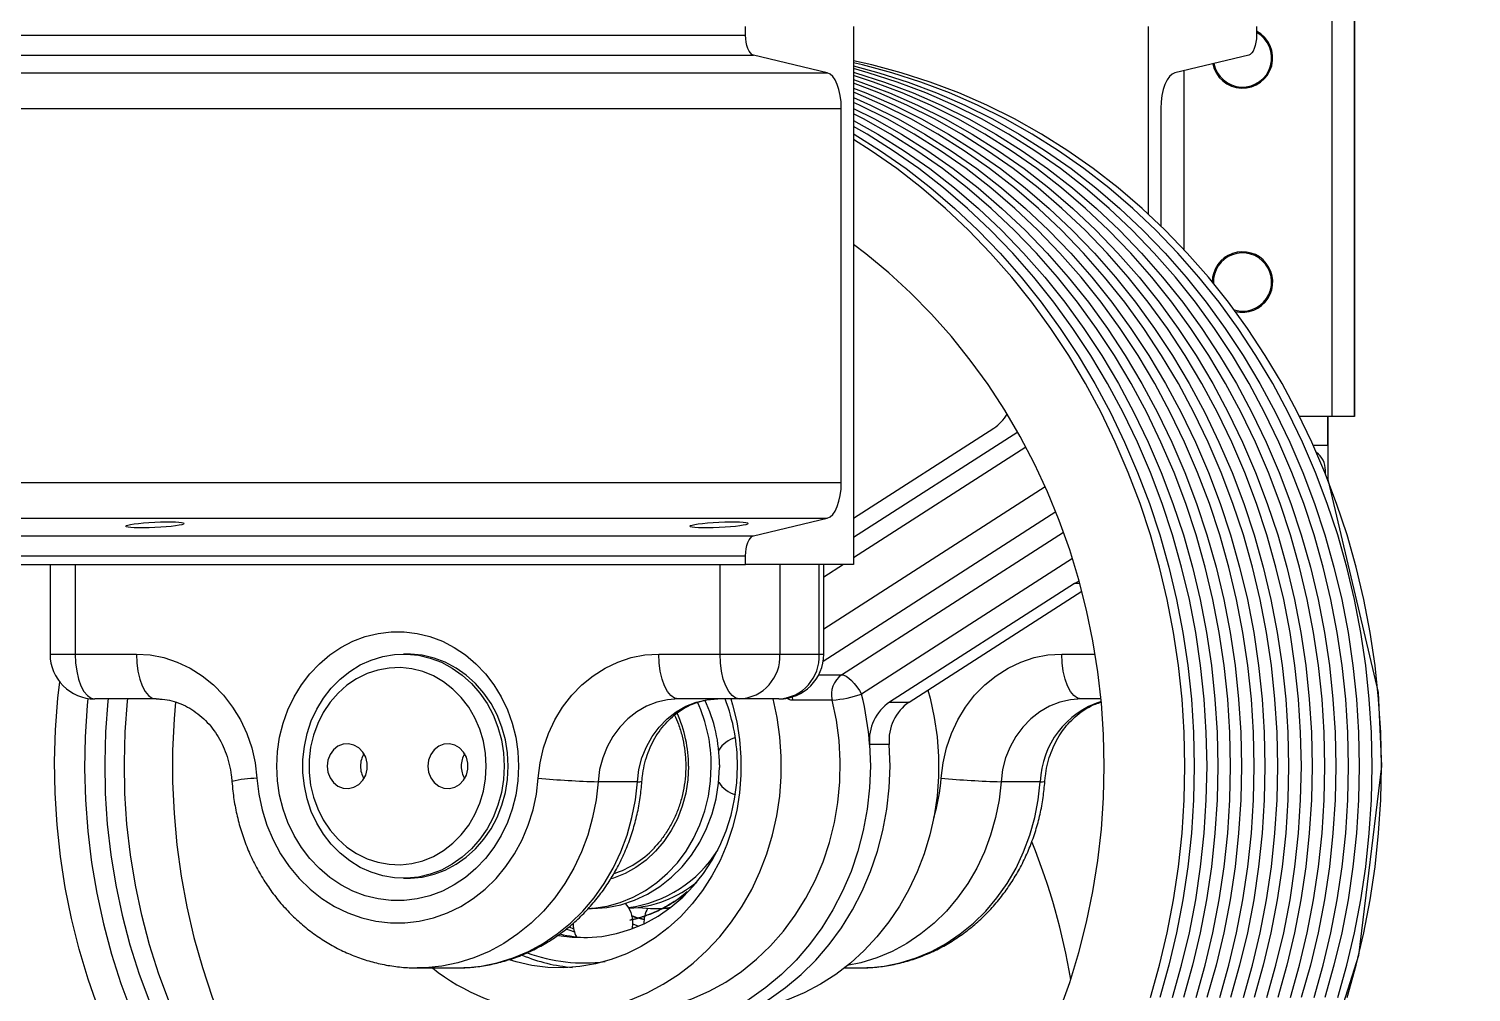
# Model space of a CAD drawing. Header units: millimetres. Extents: x 503 to 3464, y 400 to 5374.
# Drawn here: x 1750.3 to 2072, y 554.6 to 769.5 of the extents above; entities that cross this region are included whole.
import ezdxf

# ---------------------------------------------------------------- set-up
doc = ezdxf.new("R2010")
doc.units = ezdxf.units.MM

# ---------------------------------------------------------------- blocks, each defined once
blk = doc.blocks.new('*U12')
blk.add_wipeout([(0, -490), (0, 0), (696, 0), (696, 2736), (611.226, 2736), (604.722, 2738.404), (601.345, 2744.461), (585.891, 2774.891), (555.462, 2790.345), (549.404, 2793.722), (547, 2800.226), (547, 2820), (200, 2820), (200, 2805), (0, 2805), (0, 2940), (605, 2940), (605, 2952.956), (607.669, 2962.938), (614.962, 2970.255), (634.292, 2983.776), (661.26, 3013.874), (672.169, 3033.634), (683.4, 3073.506), (690.016, 3086.002), (703.242, 3091), (705, 3091), (705, 3099), (740, 3099), (740, 2943), (746, 2943), (746, 2904), (747.012, 2903.944), (749.343, 2909.157), (755, 2911.5), (760, 2911.5), (760, 2907.5), (756, 2907.5), (753.172, 2906.328), (752, 2903.5), (752, 2894.795), (755, 2894.795), (755, 2891.899), (761.657, 2889.556), (764, 2883.9), (764, 2879.899), (761.657, 2874.243), (756, 2871.9), (755, 2871.9), (755, 2866.096), (764, 2866.096), (764, 2863), (769, 2863), (769, 2844), (772, 2844), (772, 2832), (769, 2832), (769, 2813), (764, 2813), (764, 2809.903), (755, 2809.795), (755, 2804.1), (756.011, 2804.1), (761.657, 2801.757), (764, 2796.1), (764, 2792.1), (761.657, 2786.443), (756, 2784.1), (755, 2784.1), (755, 2780.436), (752, 2780.436), (752, 2772.5), (753.172, 2769.671), (756, 2768.5), (760, 2768.5), (760, 2764.5), (755, 2764.5), (749.343, 2766.843), (747, 2772), (746, 2772), (746, -207), (740, -207), (740, -221.04), (751.24, -268.532), (752.011, -285), (746.879, -327.231), (740, -348.96), (740, -363), (733.744, -363), (708.671, -399.456), (690.491, -416.148), (667.069, -430.923), (641.581, -440.58), (618.289, -444.604), (611.554, -444.956), (560.975, -444.956), (540.851, -442.85), (524.43, -438.668), (514.809, -435.208), (493.437, -424.147), (468.79, -404.57), (446.439, -376.601), (429.377, -340.1), (423.061, -314.834), (420.539, -284.9), (421.99, -262.313), (426.344, -240), (191.807, -240), (191.807, -490)])
at = {"color": 8, "linetype": 'Continuous', "lineweight": 25}
for p, q in [((741, -207), (741, 2828)), ((-547, -121.889), (610.168, -121.889)), ((-547, -126.364), (611.934, -126.364)), ((-547, -130.306), (628.376, -130.306)), ((708, -169.82), (708, -129.812)), ((-547, -138.263), (631.516, -138.263)), ((672.711, -213.841), (634.278, -238.529)), ((-605.58, -221.738), (631.516, -221.738)), ((627.619, -254.354), (677.001, -222.632)), ((679.388, -228.281), (627.487, -261.62)), ((-609.58, -229.694), (628.376, -229.694)), ((-613.964, -233.636), (611.934, -233.636)), ((631.594, -264.613), (681.106, -232.809)), ((-621.222, -238.111), (610.168, -238.111)), ((631.988, -240), (627.619, -242.806)), ((683.1, -238.709), (636.033, -268.943)), ((684.722, -244.226), (683.5, -244.226)), ((455.044, -260), (460.66, -260)), ((626.607, -260), (627.619, -260)), ((680.679, -260), (688.154, -260)), ((626.491, -264.613), (631.594, -264.613)), ((620.744, -270.281), (620.612, -269.542))]:
    blk.add_line(p, q, dxfattribs=at)
at = {"color": 7, "linetype": 'Continuous', "lineweight": 25}
for p, q in [((746, -207), (746, 2828)), ((746, -10), (746, -194)), ((610.168, -121.889), (610.168, -120)), ((634.278, -120), (634.278, -240)), ((700.034, -161.888), (700.034, -120)), ((724.144, -120), (724.144, -121.889)), ((628.376, -130.306), (611.934, -126.364)), ((722.378, -126.364), (705.936, -130.306)), ((631.516, -221.738), (631.516, -138.263)), ((702.795, -138.263), (702.795, -164.505)), ((741, -207), (733.744, -207)), ((740, -213.5), (740, -207)), ((746, -207), (741, -207)), ((634.278, -229.656), (665.524, -209.585)), ((670.874, -210.486), (634.278, -233.994)), ((740, -213.5), (736.832, -213.5)), ((740, -213.5), (740, -221.04)), ((739.5, -219.779), (739.5, -219)), ((611.934, -233.636), (628.376, -229.694)), ((-624.039, -240), (610.168, -240)), ((455.044, -240), (455.044, -260)), ((460.66, -240), (460.66, -260)), ((604.467, -260), (604.467, -240)), ((610.168, -240), (610.168, -238.111)), ((634.278, -240), (610.168, -240)), ((617.839, -240), (617.839, -260)), ((626.607, -240), (617.839, -240)), ((626.607, -260), (626.607, -240)), ((627.619, -260), (627.619, -240)), ((683.5, -244.226), (642.289, -270.698)), ((683.5, -244.226), (684.562, -243.644)), ((646.673, -270.698), (685.185, -245.959)), ((460.66, -260), (474.315, -260)), ((534.756, -260), (533.879, -260)), ((590.812, -260), (604.467, -260)), ((604.467, -260), (617.839, -260)), ((617.839, -260), (626.607, -260)), ((478.699, -270), (465.044, -270)), ((608.851, -270), (595.196, -270)), ((617.619, -270), (608.851, -270)), ((689.453, -270), (685.062, -270)), ((629.511, -270.281), (620.744, -270.281)), ((642.289, -270.698), (646.673, -270.698)), ((642.208, -280.164), (637.825, -280.164)), ((604.358, -284.716), (604.358, -285.284)), ((586.041, -288.462), (577.274, -288.462)), ((675.907, -288.462), (667.14, -288.462)), ((533.879, -310), (534.756, -310)), ((575.058, -316.75), (575.822, -316.75)), ((576.077, -316.749), (575.822, -316.749)), ((589.771, -316.75), (591.603, -316.75)), ((591.859, -316.749), (591.603, -316.749)), ((591.859, -316.749), (593.231, -316.698)), ((570.836, -320.877), (571.821, -321.263)), ((584.978, -320.955), (585.348, -321.102)), ((585.045, -320.18), (586.264, -320.729)), ((537.344, -329.998), (536.948, -330)), ((536.948, -330), (545.715, -330)), ((545.715, -330), (546.001, -329.999)), ((632.222, -330), (635.581, -330)), ((635.581, -330), (635.867, -329.999))]:
    blk.add_line(p, q, dxfattribs=at)
blk.add_lwpolyline([(746, 2772), (746, -207), (740, -207), (740, -221.04), (751.24, -268.532), (752.011, -285), (746.879, -327.231), (740, -348.96), (740, -363), (733.744, -363), (708.671, -399.456), (690.491, -416.148), (667.069, -430.923), (641.581, -440.58), (618.289, -444.604), (611.554, -444.956), (560.975, -444.956), (540.851, -442.85), (524.43, -438.668), (514.809, -435.208), (493.437, -424.147), (468.79, -404.57), (446.439, -376.601)])
at = {"color": 7, "linetype": 'Continuous', "lineweight": 25, "flags": 128}
for points in [[(611.934, -126.364), (611.58, -126.204), (611.245, -125.899), (610.939, -125.459), (610.674, -124.9), (610.458, -124.24), (610.299, -123.502), (610.201, -122.709), (610.168, -121.889)], [(724.144, -121.889), (724.111, -122.709), (724.013, -123.502), (723.853, -124.24), (723.637, -124.9), (723.372, -125.459), (723.067, -125.899), (722.732, -126.204), (722.378, -126.364)], [(751.99, -285), (751.832, -277.501), (751.358, -270.017), (750.57, -262.567), (749.468, -255.167), (748.056, -247.831), (746.336, -240.578), (744.313, -233.422), (741.99, -226.379), (739.374, -219.466), (736.469, -212.696), (733.282, -206.085), (729.82, -199.648), (726.09, -193.399), (722.101, -187.351), (717.862, -181.517), (713.382, -175.911), (708.671, -170.545), (703.739, -165.43), (698.596, -160.578), (693.255, -156), (687.727, -151.705), (682.024, -147.703), (676.159, -144.003), (670.144, -140.613), (663.993, -137.541), (657.72, -134.792), (651.337, -132.374), (644.86, -130.291), (638.302, -128.549), (634.278, -127.656)], [(749.908, -285), (749.75, -277.501), (749.276, -270.017), (748.487, -262.567), (747.386, -255.167), (745.974, -247.831), (744.254, -240.578), (742.231, -233.422), (739.908, -226.379), (737.291, -219.466), (734.386, -212.696), (731.199, -206.085), (727.737, -199.648), (724.008, -193.399), (720.019, -187.351), (715.78, -181.517), (711.3, -175.911), (706.589, -170.545), (701.656, -165.43), (696.514, -160.578), (691.173, -156), (685.645, -151.705), (679.942, -147.703), (674.077, -144.003), (668.062, -140.613), (661.911, -137.541), (655.637, -134.792), (649.255, -132.374), (642.778, -130.291), (636.22, -128.549), (634.278, -128.102)], [(634.278, -131.823), (635.885, -132.374), (642.267, -134.792), (648.541, -137.541), (654.692, -140.613), (660.706, -144.003), (666.572, -147.703), (672.274, -151.705), (677.803, -156), (683.144, -160.578), (688.286, -165.43), (693.218, -170.545), (697.93, -175.911), (702.41, -181.517), (706.649, -187.351), (710.638, -193.399), (714.367, -199.648), (717.829, -206.085), (721.016, -212.696), (723.921, -219.466), (726.538, -226.379), (728.86, -233.422), (730.884, -240.578), (732.603, -247.831), (734.015, -255.167), (735.117, -262.567), (735.905, -270.017), (736.379, -277.501), (736.537, -285), (736.379, -292.5), (735.905, -299.983), (735.117, -307.433), (734.015, -314.834), (732.603, -322.169), (730.884, -329.422), (728.86, -336.578)], [(634.278, -130.177), (634.668, -130.291), (641.145, -132.374), (647.528, -134.792), (653.801, -137.541), (659.952, -140.613), (665.967, -144.003), (671.832, -147.703), (677.535, -151.705), (683.063, -156), (688.404, -160.578), (693.546, -165.43), (698.479, -170.545), (703.19, -175.911), (707.67, -181.517), (711.909, -187.351), (715.898, -193.399), (719.627, -199.648), (723.089, -206.085), (726.277, -212.696), (729.182, -219.466), (731.798, -226.379), (734.121, -233.422), (736.144, -240.578), (737.864, -247.831), (739.276, -255.167), (740.377, -262.567), (741.166, -270.017), (741.64, -277.501), (741.798, -285), (741.64, -292.5), (741.166, -299.983), (740.377, -307.433), (739.276, -314.834), (737.864, -322.169), (736.144, -329.422), (734.121, -336.578)], [(634.278, -128.768), (639.928, -130.291), (646.406, -132.374), (652.788, -134.792), (659.062, -137.541), (665.212, -140.613), (671.227, -144.003), (677.092, -147.703), (682.795, -151.705), (688.324, -156), (693.665, -160.578), (698.807, -165.43), (703.739, -170.545), (708.451, -175.911), (712.931, -181.517), (717.17, -187.351), (721.158, -193.399), (724.888, -199.648), (728.35, -206.085), (731.537, -212.696), (734.442, -219.466), (737.059, -226.379), (739.381, -233.422), (741.405, -240.578), (743.124, -247.831), (744.536, -255.167), (745.638, -262.567), (746.426, -270.017), (746.9, -277.501), (747.058, -285), (746.9, -292.5), (746.426, -299.983), (745.638, -307.433), (744.536, -314.834), (743.124, -322.169), (741.405, -329.422), (739.381, -336.578)], [(631.516, -138.263), (631.458, -136.805), (631.283, -135.396), (630.999, -134.083), (630.615, -132.91), (630.144, -131.916), (629.601, -131.135), (629.005, -130.592), (628.376, -130.306)], [(744.647, -285), (744.489, -277.501), (744.015, -270.017), (743.227, -262.567), (742.125, -255.167), (740.713, -247.831), (738.993, -240.578), (736.97, -233.422), (734.648, -226.379), (732.031, -219.466), (729.126, -212.696), (725.939, -206.085), (722.477, -199.648), (718.747, -193.399), (714.759, -187.351), (710.52, -181.517), (706.04, -175.911), (701.328, -170.545), (696.396, -165.43), (691.254, -160.578), (685.912, -156), (680.384, -151.705), (674.681, -147.703), (668.816, -144.003), (662.801, -140.613), (656.651, -137.541), (650.377, -134.792), (643.994, -132.374), (637.517, -130.291), (634.278, -129.385)], [(739.387, -285), (739.229, -277.501), (738.755, -270.017), (737.966, -262.567), (736.865, -255.167), (735.453, -247.831), (733.733, -240.578), (731.71, -233.422), (729.387, -226.379), (726.771, -219.466), (723.865, -212.696), (720.678, -206.085), (717.216, -199.648), (713.487, -193.399), (709.498, -187.351), (705.259, -181.517), (700.779, -175.911), (696.068, -170.545), (691.135, -165.43), (685.993, -160.578), (680.652, -156), (675.124, -151.705), (669.421, -147.703), (663.556, -144.003), (657.541, -140.613), (651.39, -137.541), (645.117, -134.792), (638.734, -132.374), (634.278, -130.902)], [(705.936, -130.306), (705.306, -130.592), (704.71, -131.135), (704.167, -131.916), (703.696, -132.91), (703.312, -134.083), (703.028, -135.396), (702.854, -136.805), (702.795, -138.263)], [(634.278, -133.713), (637.007, -134.792), (643.28, -137.541), (649.431, -140.613), (655.446, -144.003), (661.311, -147.703), (667.014, -151.705), (672.542, -156), (677.883, -160.578), (683.026, -165.43), (687.958, -170.545), (692.669, -175.911), (697.149, -181.517), (701.388, -187.351), (705.377, -193.399), (709.107, -199.648), (712.569, -206.085), (715.756, -212.696), (718.661, -219.466), (721.277, -226.379), (723.6, -233.422), (725.623, -240.578), (727.343, -247.831), (728.755, -255.167), (729.857, -262.567), (730.645, -270.017), (731.119, -277.501), (731.277, -285), (731.119, -292.5), (730.645, -299.983), (729.857, -307.433), (728.755, -314.834), (727.343, -322.169), (725.623, -329.422), (723.6, -336.578)], [(734.126, -285), (733.968, -277.501), (733.494, -270.017), (732.706, -262.567), (731.604, -255.167), (730.192, -247.831), (728.473, -240.578), (726.449, -233.422), (724.127, -226.379), (721.51, -219.466), (718.605, -212.696), (715.418, -206.085), (711.956, -199.648), (708.226, -193.399), (704.238, -187.351), (699.999, -181.517), (695.519, -175.911), (690.807, -170.545), (685.875, -165.43), (680.733, -160.578), (675.392, -156), (669.863, -151.705), (664.161, -147.703), (658.295, -144.003), (652.281, -140.613), (646.13, -137.541), (639.856, -134.792), (634.278, -132.658)], [(728.866, -285), (728.708, -277.501), (728.234, -270.017), (727.445, -262.567), (726.344, -255.167), (724.932, -247.831), (723.212, -240.578), (721.189, -233.422), (718.866, -226.379), (716.25, -219.466), (713.345, -212.696), (710.158, -206.085), (706.695, -199.648), (702.966, -193.399), (698.977, -187.351), (694.738, -181.517), (690.258, -175.911), (685.547, -170.545), (680.615, -165.43), (675.472, -160.578), (670.131, -156), (664.603, -151.705), (658.9, -147.703), (653.035, -144.003), (647.02, -140.613), (640.869, -137.541), (634.596, -134.792), (634.278, -134.663)], [(634.278, -138.264), (638.91, -140.613), (644.925, -144.003), (650.79, -147.703), (656.493, -151.705), (662.021, -156), (667.362, -160.578), (672.505, -165.43), (677.437, -170.545), (682.148, -175.911), (686.628, -181.517), (690.868, -187.351), (694.856, -193.399), (698.586, -199.648), (702.048, -206.085), (705.235, -212.696), (708.14, -219.466), (710.756, -226.379), (713.079, -233.422), (715.102, -240.578), (716.822, -247.831), (718.234, -255.167), (719.336, -262.567), (720.124, -270.017), (720.598, -277.501), (720.756, -285), (720.598, -292.5), (720.124, -299.983), (719.336, -307.433), (718.234, -314.834), (716.822, -322.169), (715.102, -329.422), (713.079, -336.578)], [(634.278, -135.856), (638.02, -137.541), (644.171, -140.613), (650.185, -144.003), (656.051, -147.703), (661.754, -151.705), (667.282, -156), (672.623, -160.578), (677.765, -165.43), (682.697, -170.545), (687.409, -175.911), (691.889, -181.517), (696.128, -187.351), (700.117, -193.399), (703.846, -199.648), (707.308, -206.085), (710.495, -212.696), (713.4, -219.466), (716.017, -226.379), (718.339, -233.422), (720.363, -240.578), (722.082, -247.831), (723.494, -255.167), (724.596, -262.567), (725.385, -270.017), (725.858, -277.501), (726.016, -285), (725.858, -292.5), (725.385, -299.983), (724.596, -307.433), (723.494, -314.834), (722.082, -322.169), (720.363, -329.422), (718.339, -336.578)], [(723.605, -285), (723.447, -277.501), (722.974, -270.017), (722.185, -262.567), (721.083, -255.167), (719.671, -247.831), (717.952, -240.578), (715.928, -233.422), (713.606, -226.379), (710.989, -219.466), (708.084, -212.696), (704.897, -206.085), (701.435, -199.648), (697.706, -193.399), (693.717, -187.351), (689.478, -181.517), (684.998, -175.911), (680.286, -170.545), (675.354, -165.43), (670.212, -160.578), (664.871, -156), (659.343, -151.705), (653.64, -147.703), (647.774, -144.003), (641.76, -140.613), (635.609, -137.541), (634.278, -136.926)], [(634.278, -140.949), (639.664, -144.003), (645.53, -147.703), (651.233, -151.705), (656.761, -156), (662.102, -160.578), (667.244, -165.43), (672.176, -170.545), (676.888, -175.911), (681.368, -181.517), (685.607, -187.351), (689.596, -193.399), (693.325, -199.648), (696.787, -206.085), (699.974, -212.696), (702.879, -219.466), (705.496, -226.379), (707.819, -233.422), (709.842, -240.578), (711.561, -247.831), (712.974, -255.167), (714.075, -262.567), (714.864, -270.017), (715.338, -277.501), (715.496, -285), (715.338, -292.5), (714.864, -299.983), (714.075, -307.433), (712.974, -314.834), (711.561, -322.169), (709.842, -329.422), (707.819, -336.578)], [(718.345, -285), (718.187, -277.501), (717.713, -270.017), (716.925, -262.567), (715.823, -255.167), (714.411, -247.831), (712.691, -240.578), (710.668, -233.422), (708.345, -226.379), (705.729, -219.466), (702.824, -212.696), (699.637, -206.085), (696.175, -199.648), (692.445, -193.399), (688.456, -187.351), (684.217, -181.517), (679.737, -175.911), (675.026, -170.545), (670.094, -165.43), (664.951, -160.578), (659.61, -156), (654.082, -151.705), (648.379, -147.703), (642.514, -144.003), (636.499, -140.613), (634.278, -139.459)], [(634.278, -143.928), (634.404, -144.003), (640.269, -147.703), (645.972, -151.705), (651.5, -156), (656.841, -160.578), (661.984, -165.43), (666.916, -170.545), (671.627, -175.911), (676.108, -181.517), (680.347, -187.351), (684.335, -193.399), (688.065, -199.648), (691.527, -206.085), (694.714, -212.696), (697.619, -219.466), (700.236, -226.379), (702.558, -233.422), (704.581, -240.578), (706.301, -247.831), (707.713, -255.167), (708.815, -262.567), (709.603, -270.017), (710.077, -277.501), (710.235, -285), (710.077, -292.5), (709.603, -299.983), (708.815, -307.433), (707.713, -314.834), (706.301, -322.169), (704.581, -329.422), (702.558, -336.578)], [(713.085, -285), (712.926, -277.501), (712.453, -270.017), (711.664, -262.567), (710.563, -255.167), (709.15, -247.831), (707.431, -240.578), (705.408, -233.422), (703.085, -226.379), (700.468, -219.466), (697.563, -212.696), (694.376, -206.085), (690.914, -199.648), (687.185, -193.399), (683.196, -187.351), (678.957, -181.517), (674.477, -175.911), (669.765, -170.545), (664.833, -165.43), (659.691, -160.578), (654.35, -156), (648.822, -151.705), (643.119, -147.703), (637.253, -144.003), (634.278, -142.277)], [(708.153, -285), (707.995, -277.501), (707.521, -270.017), (706.732, -262.567), (705.631, -255.167), (704.219, -247.831), (702.499, -240.578), (700.476, -233.422), (698.153, -226.379), (695.537, -219.466), (692.632, -212.696), (689.445, -206.085), (685.982, -199.648), (682.253, -193.399), (678.264, -187.351), (674.025, -181.517), (669.545, -175.911), (664.834, -170.545), (659.901, -165.43), (654.759, -160.578), (649.418, -156), (643.89, -151.705), (638.187, -147.703), (634.278, -145.193)], [(690.177, -285), (690.018, -277.966), (689.542, -270.949), (688.749, -263.968), (687.642, -257.041), (686.224, -250.184), (684.498, -243.414), (682.468, -236.75), (680.14, -230.208), (677.519, -223.804), (674.612, -217.555), (671.427, -211.476), (667.972, -205.582), (664.255, -199.89), (660.285, -194.412), (656.073, -189.163), (651.629, -184.157), (646.965, -179.405), (642.092, -174.92), (637.022, -170.712), (634.278, -168.612)], [(628.376, -229.694), (629.005, -229.408), (629.601, -228.866), (630.144, -228.084), (630.615, -227.091), (630.999, -225.918), (631.283, -224.605), (631.458, -223.196), (631.516, -221.738)], [(610.168, -238.111), (610.201, -237.291), (610.299, -236.499), (610.458, -235.76), (610.674, -235.1), (610.939, -234.541), (611.245, -234.102), (611.58, -233.797), (611.934, -233.636)], [(700.476, -336.578), (702.499, -329.422), (704.219, -322.169), (705.631, -314.834), (706.732, -307.433), (707.521, -299.983), (707.995, -292.5), (708.153, -285), (708.153, -285)], [(680.14, -339.792), (682.468, -333.25), (684.498, -326.586), (686.224, -319.817), (687.642, -312.959), (688.749, -306.032), (689.542, -299.051), (690.018, -292.034), (690.177, -285), (690.177, -285)], [(559.528, -285), (559.37, -288.244), (558.897, -291.449), (558.116, -294.579), (557.036, -297.597), (555.668, -300.467), (554.03, -303.155), (552.14, -305.631), (550.02, -307.865), (547.696, -309.831), (545.194, -311.506), (542.544, -312.869), (539.778, -313.907), (536.926, -314.605), (534.024, -314.956), (531.104, -314.956), (528.202, -314.605), (525.35, -313.907), (522.584, -312.869), (519.934, -311.506), (517.432, -309.831), (515.108, -307.865), (512.988, -305.631), (511.098, -303.155), (509.46, -300.467), (508.092, -297.597), (507.012, -294.579), (506.23, -291.449), (505.758, -288.244), (505.6, -285), (505.758, -281.756), (506.23, -278.551), (507.012, -275.421), (508.092, -272.403), (509.46, -269.533), (511.098, -266.845), (512.988, -264.369), (515.108, -262.135), (517.432, -260.17), (519.934, -258.495), (522.584, -257.131), (525.35, -256.094), (528.202, -255.395), (531.104, -255.044), (534.024, -255.044), (536.926, -255.395), (539.778, -256.094), (542.544, -257.131), (545.194, -258.495), (547.696, -260.17), (550.02, -262.135), (552.14, -264.369), (554.03, -266.845), (555.668, -269.533), (557.036, -272.403), (558.116, -275.421), (558.897, -278.551), (559.37, -281.756), (559.528, -285)], [(460.66, -260), (460.745, -261.951), (460.994, -263.827), (461.399, -265.556), (461.944, -267.071), (462.609, -268.315), (463.367, -269.239), (464.189, -269.808), (465.044, -270)], [(474.315, -260), (477.407, -260.198), (480.458, -260.789), (483.427, -261.765), (486.277, -263.113), (488.969, -264.817), (491.467, -266.852), (493.74, -269.193), (495.756, -271.808), (497.489, -274.663), (498.917, -277.72), (500.02, -280.939), (500.784, -284.278), (501.199, -287.692)], [(474.315, -260), (474.4, -261.951), (474.649, -263.827), (475.054, -265.556), (475.599, -267.071), (476.264, -268.315), (477.022, -269.239), (477.844, -269.808), (478.699, -270)], [(556.349, -285), (556.191, -287.957), (555.72, -290.872), (554.943, -293.705), (553.869, -296.416), (552.516, -298.966), (550.9, -301.321), (549.046, -303.446), (546.978, -305.312), (544.727, -306.893), (542.324, -308.167), (539.802, -309.116), (537.197, -309.726), (534.545, -309.989), (531.884, -309.901), (529.251, -309.464), (526.683, -308.683), (524.216, -307.57), (521.884, -306.14), (519.721, -304.413), (517.757, -302.414), (516.019, -300.17), (514.532, -297.713), (513.316, -295.078), (512.389, -292.301), (511.764, -289.422), (511.449, -286.481), (511.449, -283.519), (511.764, -280.578), (512.389, -277.699), (513.316, -274.922), (514.532, -272.287), (516.019, -269.83), (517.757, -267.586), (519.721, -265.587), (521.884, -263.86), (524.216, -262.43), (526.683, -261.317), (529.251, -260.536), (531.884, -260.099), (534.545, -260.011), (537.197, -260.274), (539.802, -260.884), (542.324, -261.833), (544.727, -263.107), (546.978, -264.688), (549.046, -266.554), (550.9, -268.68), (552.516, -271.034), (553.869, -273.584), (554.943, -276.295), (555.72, -279.128), (556.191, -282.043), (556.349, -285)], [(557.226, -285), (557.068, -282.043), (556.597, -279.128), (555.819, -276.295), (554.746, -273.584), (553.392, -271.034), (551.777, -268.68), (549.923, -266.554), (547.855, -264.688), (545.604, -263.107), (543.201, -261.833), (540.679, -260.884), (538.073, -260.274), (535.422, -260.011), (534.756, -260)], [(563.929, -287.692), (564.344, -284.278), (565.108, -280.939), (566.211, -277.72), (567.639, -274.663), (569.372, -271.808), (571.388, -269.193), (573.66, -266.852), (576.159, -264.817), (578.851, -263.113), (581.7, -261.765), (584.67, -260.789), (587.721, -260.198), (590.812, -260)], [(595.196, -270), (594.341, -269.808), (593.519, -269.239), (592.761, -268.315), (592.096, -267.071), (591.551, -265.556), (591.146, -263.827), (590.897, -261.951), (590.812, -260)], [(608.851, -270), (607.996, -269.808), (607.174, -269.239), (606.416, -268.315), (605.751, -267.071), (605.206, -265.556), (604.801, -263.827), (604.552, -261.951), (604.467, -260)], [(653.795, -287.692), (654.21, -284.278), (654.974, -280.939), (656.077, -277.72), (657.505, -274.663), (659.238, -271.808), (661.254, -269.193), (663.527, -266.852), (666.025, -264.817), (668.717, -263.113), (671.566, -261.765), (674.536, -260.789), (677.587, -260.198), (680.679, -260)], [(685.062, -270), (684.207, -269.808), (683.385, -269.239), (682.627, -268.315), (681.962, -267.071), (681.417, -265.556), (681.012, -263.827), (680.763, -261.951), (680.679, -260)], [(552.337, -285), (552.175, -282.187), (551.691, -279.42), (550.892, -276.744), (549.793, -274.204), (548.411, -271.842), (546.768, -269.695), (544.892, -267.8), (542.814, -266.187), (540.568, -264.883), (538.19, -263.909), (535.72, -263.282), (533.198, -263.011), (530.665, -263.102), (528.164, -263.552), (525.735, -264.354), (523.418, -265.495), (521.251, -266.956), (519.27, -268.714), (517.507, -270.739), (515.992, -272.998), (514.749, -275.455), (513.798, -278.068), (513.155, -280.795), (512.831, -283.591), (512.831, -286.41), (513.155, -289.206), (513.798, -291.932), (514.749, -294.545), (515.992, -297.002), (517.507, -299.261), (519.27, -301.286), (521.251, -303.044), (523.418, -304.505), (525.735, -305.646), (528.164, -306.448), (530.665, -306.898), (533.198, -306.989), (535.72, -306.718), (538.19, -306.091), (540.568, -305.117), (542.814, -303.813), (544.892, -302.2), (546.768, -300.305), (548.411, -298.158), (549.793, -295.796), (550.892, -293.256), (551.691, -290.581), (552.175, -287.813), (552.337, -285)], [(631.594, -264.613), (632.065, -264.696), (632.604, -264.943), (633.191, -265.343), (633.802, -265.881), (634.415, -266.537), (635.006, -267.286), (635.553, -268.098), (636.033, -268.943)], [(468.01, -270), (467.962, -270.468), (467.433, -277.328), (467.231, -284.21), (467.358, -291.093), (467.811, -297.96), (468.591, -304.79), (469.695, -311.565), (471.119, -318.265), (472.861, -324.872), (474.914, -331.367), (477.273, -337.731)], [(481.657, -337.731), (479.297, -331.367), (477.244, -324.872), (475.503, -318.265), (474.078, -311.565), (472.975, -304.79), (472.195, -297.96), (471.741, -291.093), (471.615, -284.21), (471.817, -277.328), (472.345, -270.468), (472.393, -270)], [(606.862, -270), (607.251, -271.284), (608.189, -275.125), (608.819, -279.044), (609.136, -283.01), (609.136, -286.991), (608.819, -290.956), (608.189, -294.875), (607.251, -298.716), (606.01, -302.45), (604.478, -306.048), (602.666, -309.481), (600.589, -312.722), (598.262, -315.747), (595.704, -318.53), (592.935, -321.052), (589.977, -323.291), (586.852, -325.23), (583.585, -326.855), (580.202, -328.152), (576.73, -329.111), (573.194, -329.725), (569.624, -329.989), (566.047, -329.901), (562.491, -329.462), (558.983, -328.674), (557.507, -328.233)], [(572.849, -339.809), (576.788, -339.264), (580.675, -338.37), (584.485, -337.132), (588.193, -335.557), (591.776, -333.657), (595.21, -331.443), (598.474, -328.93), (601.546, -326.133), (604.406, -323.071), (607.036, -319.764), (609.419, -316.233), (611.54, -312.5), (613.385, -308.59), (614.942, -304.528), (616.202, -300.34), (617.155, -296.053), (617.796, -291.695), (618.12, -287.294), (618.126, -282.878), (617.814, -278.475), (617.185, -274.115), (616.289, -270)], [(595.196, -270), (592.763, -270.184), (590.374, -270.733), (588.074, -271.637), (585.905, -272.879), (583.907, -274.436), (582.117, -276.28), (580.568, -278.376), (579.288, -280.687), (578.301, -283.169), (577.626, -285.776), (577.274, -288.462)], [(586.041, -288.462), (586.393, -285.776), (587.069, -283.169), (588.056, -280.687), (589.335, -278.376), (590.885, -276.28), (592.674, -274.436), (594.672, -272.879), (596.841, -271.637), (599.141, -270.733), (601.53, -270.184), (603.964, -270)], [(650.822, -268.033), (651.314, -269.825), (652.255, -274.115), (652.884, -278.475), (653.196, -282.878), (653.19, -287.294), (652.865, -291.695), (652.224, -296.053), (651.271, -300.34), (650.012, -304.528), (648.455, -308.59), (646.61, -312.5), (644.489, -316.233), (642.106, -319.764), (639.476, -323.071), (636.615, -326.133), (633.543, -328.93), (630.28, -331.443), (626.846, -333.657), (623.263, -335.557), (619.554, -337.132), (615.744, -338.37), (611.858, -339.264), (611.353, -339.354)], [(685.062, -270), (682.629, -270.184), (680.24, -270.733), (677.94, -271.637), (675.771, -272.879), (673.773, -274.436), (671.983, -276.28), (670.434, -278.376), (669.154, -280.687), (668.168, -283.169), (667.492, -285.776), (667.14, -288.462)], [(483.007, -270.727), (482.709, -274.454), (482.391, -281.482), (482.391, -288.518), (482.709, -295.546), (483.344, -302.547), (484.294, -309.503), (485.557, -316.398), (487.13, -323.213), (489.008, -329.932), (491.188, -336.538), (493.663, -343.013), (496.428, -349.341), (499.474, -355.507), (502.796, -361.495), (506.383, -367.29), (510.228, -372.877), (514.32, -378.242), (518.65, -383.371), (523.205, -388.252), (527.975, -392.872), (532.948, -397.219), (538.111, -401.284), (543.036, -404.776)], [(594.239, -338.253), (598.194, -336.919), (602.035, -335.221), (605.736, -333.172), (609.269, -330.787), (612.611, -328.081), (615.738, -325.075), (618.629, -321.788), (621.262, -318.244), (623.621, -314.467), (625.687, -310.485), (627.448, -306.324), (628.889, -302.015), (630.003, -297.586), (630.779, -293.07), (631.214, -288.496), (631.304, -283.899), (631.049, -279.31), (630.45, -274.76), (629.511, -270.281)], [(516.835, -285), (517.002, -286.349), (517.489, -287.598), (518.262, -288.654), (519.261, -289.439), (520.415, -289.896), (521.636, -289.989), (522.834, -289.711), (523.921, -289.085), (524.815, -288.156), (525.451, -286.992), (525.781, -285.681), (525.781, -284.319), (525.451, -283.008), (524.815, -281.845), (523.921, -280.915), (522.834, -280.289), (521.636, -280.012), (520.415, -280.105), (519.261, -280.561), (518.262, -281.346), (517.489, -282.402), (517.002, -283.651), (516.835, -285)], [(539.305, -285), (539.472, -286.349), (539.959, -287.598), (540.731, -288.654), (541.731, -289.439), (542.885, -289.896), (544.106, -289.989), (545.304, -289.711), (546.39, -289.085), (547.285, -288.156), (547.921, -286.992), (548.251, -285.681), (548.251, -284.319), (547.921, -283.008), (547.285, -281.845), (546.39, -280.915), (545.304, -280.289), (544.106, -280.012), (542.885, -280.105), (541.731, -280.561), (540.731, -281.346), (539.959, -282.402), (539.472, -283.651), (539.305, -285)], [(637.825, -280.164), (638, -284.993), (637.826, -289.822), (637.303, -294.62), (636.434, -299.355), (635.226, -303.998), (633.685, -308.517), (631.823, -312.883), (629.651, -317.069), (627.184, -321.046), (624.436, -324.79), (621.427, -328.275), (618.175, -331.479), (614.703, -334.383), (611.031, -336.965), (607.184, -339.211)], [(611.568, -339.211), (615.415, -336.965), (619.086, -334.383), (622.559, -331.479), (625.811, -328.275), (628.82, -324.79), (631.567, -321.046), (634.035, -317.069), (636.207, -312.883), (638.069, -308.517), (639.609, -303.998), (640.818, -299.355), (641.686, -294.62), (642.209, -289.822), (642.384, -284.993), (642.208, -280.164)], [(534.756, -310), (535.422, -309.989), (538.073, -309.726), (540.679, -309.116), (543.201, -308.167), (545.604, -306.893), (547.855, -305.312), (549.923, -303.446), (551.777, -301.321), (553.392, -298.966), (554.746, -296.416), (555.819, -293.705), (556.597, -290.872), (557.068, -287.957), (557.226, -285)], [(705.408, -336.578), (707.431, -329.422), (709.15, -322.169), (710.563, -314.834), (711.664, -307.433), (712.453, -299.983), (712.926, -292.5), (713.085, -285)], [(568.432, -322.747), (571.5, -323.15), (574.821, -323.239), (578.134, -322.971), (581.408, -322.349), (584.614, -321.378), (587.72, -320.067), (590.698, -318.429), (593.519, -316.479), (596.159, -314.235), (598.591, -311.718), (600.794, -308.952), (602.747, -305.962), (604.431, -302.776), (605.831, -299.424), (606.933, -295.938), (607.728, -292.349), (608.208, -288.692), (608.369, -285)], [(710.668, -336.578), (712.691, -329.422), (714.411, -322.169), (715.823, -314.834), (716.925, -307.433), (717.713, -299.983), (718.187, -292.5), (718.345, -285)], [(575.239, -316.72), (576.267, -316.649), (579.278, -316.2), (582.228, -315.398), (585.086, -314.252), (587.817, -312.774), (590.393, -310.981), (592.782, -308.894), (594.958, -306.536), (596.897, -303.935), (598.576, -301.118), (599.976, -298.12), (601.083, -294.972), (601.882, -291.712), (602.365, -288.375), (602.527, -285)], [(576.077, -316.749), (579.234, -316.522), (582.35, -315.908), (585.385, -314.914), (588.302, -313.553), (591.066, -311.84), (593.643, -309.798), (596.001, -307.451), (598.11, -304.828), (599.946, -301.961), (601.485, -298.885), (602.709, -295.64), (603.602, -292.263), (604.154, -288.797), (604.358, -285.284)], [(715.928, -336.578), (717.952, -329.422), (719.671, -322.169), (721.083, -314.834), (722.185, -307.433), (722.974, -299.983), (723.447, -292.5), (723.605, -285)], [(721.189, -336.578), (723.212, -329.422), (724.932, -322.169), (726.344, -314.834), (727.445, -307.433), (728.234, -299.983), (728.708, -292.5), (728.866, -285)], [(726.449, -336.578), (728.473, -329.422), (730.192, -322.169), (731.604, -314.834), (732.706, -307.433), (733.494, -299.983), (733.968, -292.5), (734.126, -285)], [(731.71, -336.578), (733.733, -329.422), (735.453, -322.169), (736.865, -314.834), (737.966, -307.433), (738.755, -299.983), (739.229, -292.5), (739.387, -285)], [(736.97, -336.578), (738.993, -329.422), (740.713, -322.169), (742.125, -314.834), (743.227, -307.433), (744.015, -299.983), (744.489, -292.5), (744.647, -285)], [(742.231, -336.578), (744.254, -329.422), (745.974, -322.169), (747.386, -314.834), (748.487, -307.433), (749.276, -299.983), (749.75, -292.5), (749.908, -285)], [(744.313, -336.578), (746.336, -329.422), (748.056, -322.169), (749.468, -314.834), (750.57, -307.433), (751.358, -299.983), (751.832, -292.5), (751.99, -285)], [(501.199, -287.692), (501.614, -291.267), (502.358, -294.775), (503.421, -298.179), (504.794, -301.444), (506.461, -304.534), (508.405, -307.417), (510.605, -310.062), (513.038, -312.442), (515.678, -314.53), (518.497, -316.306), (521.465, -317.75), (524.551, -318.846), (527.722, -319.583), (530.944, -319.954), (534.184, -319.954), (537.406, -319.583), (540.577, -318.846), (543.663, -317.75), (546.631, -316.306), (549.45, -314.53), (552.09, -312.442), (554.523, -310.062), (556.723, -307.417), (558.667, -304.534), (560.334, -301.444), (561.706, -298.179), (562.77, -294.775), (563.513, -291.267), (563.929, -287.692)], [(570.263, -321.364), (570.778, -321.546), (571.987, -321.935)], [(584.926, -321.263), (584.928, -321.257), (585.047, -320)]]:
    blk.add_lwpolyline(points, dxfattribs=at)
at = {"color": 8, "linetype": 'Continuous', "lineweight": 25, "flags": 128}
for points in [[(465.842, -339.149), (463.53, -332.551), (461.52, -325.832), (459.819, -319.008), (458.429, -312.098), (457.355, -305.118), (456.6, -298.086), (456.166, -291.022), (456.053, -283.941), (456.262, -276.864), (456.793, -269.807), (457.19, -266.19)], [(463.499, -269.88), (463.345, -271.482), (462.877, -278.48), (462.736, -285.497), (462.923, -292.512), (463.438, -299.506), (464.278, -306.462), (465.443, -313.359), (466.928, -320.18), (468.729, -326.906), (470.843, -333.519), (473.262, -340)], [(597.449, -285), (597.29, -288.03), (596.816, -291.019), (596.034, -293.927), (594.953, -296.714), (593.589, -299.342), (591.96, -301.777), (590.088, -303.985), (587.998, -305.935), (585.719, -307.603), (583.281, -308.965), (580.718, -310.004), (580.213, -310.165)], [(577.274, -288.462), (576.827, -292.504), (576.054, -296.484), (574.961, -300.371), (573.556, -304.132), (571.851, -307.736), (569.861, -311.154), (567.601, -314.358), (565.09, -317.321), (562.348, -320.019), (559.398, -322.431), (556.265, -324.536), (552.973, -326.317), (549.55, -327.76), (546.024, -328.852), (542.423, -329.586), (538.778, -329.954), (537.344, -329.998)], [(546.001, -329.999), (547.545, -329.954), (551.191, -329.586), (554.791, -328.852), (558.318, -327.76), (561.741, -326.317), (565.032, -324.536), (568.166, -322.431), (571.116, -320.019), (573.857, -317.321), (576.368, -314.358), (578.628, -311.154), (580.619, -307.736), (582.323, -304.132), (583.728, -300.371), (584.821, -296.484), (585.594, -292.504), (586.041, -288.462)], [(667.14, -288.462), (666.693, -292.504), (665.92, -296.484), (664.827, -300.371), (663.422, -304.132), (661.717, -307.736), (659.727, -311.154), (657.467, -314.358), (654.956, -317.321), (652.214, -320.019), (649.265, -322.431), (646.131, -324.536), (642.839, -326.317), (639.416, -327.76), (635.89, -328.852), (632.857, -329.495)], [(635.867, -329.999), (637.411, -329.954), (641.057, -329.586), (644.657, -328.852), (648.184, -327.76), (651.607, -326.317), (654.898, -324.536), (658.032, -322.431), (660.982, -320.019), (663.723, -317.321), (666.234, -314.358), (668.494, -311.154), (670.485, -307.736), (672.189, -304.132), (673.594, -300.371), (674.688, -296.484), (675.461, -292.504), (675.907, -288.462)]]:
    blk.add_lwpolyline(points, dxfattribs=at)
at = {"color": 7, "linetype": 'Continuous', "lineweight": 25}
for centre, radius, start, end in [((721, -127), 6.75, 190.96059, 62.23865), ((721, -127), 6.5, 190.86352, 61.07235), ((721, -177), 6.75, 256.20213, 180), ((721, -177), 6.5, 253.47251, 182.35559), ((660.309, -201.598), 9.539, 303.14319, 329.32803), ((734.5, -219), 5, 0, 53.19675), ((465.044, -260), 10, 180, 270), ((608.317, -260.481), 9.534, 273.21208, 2.88988), ((617.619, -260), 10, 270, 0), ((617.084, -260.481), 9.534, 273.21208, 2.88988), ((634.573, -268.924), 5.24, 124.63929, 195.00319), ((566.493, -284.935), 41.876, 359.9112, 20.89464), ((626.979, -241.374), 29.018, 275.00629, 288.18105), ((571.858, -284.943), 66.139, 4.14336, 13.99923), ((567.928, -284.922), 34.599, 359.87113, 24.21861), ((569.841, -284.905), 34.517, 0.31393, 25.07084), ((648.107, -279.228), 10.325, 124.29512, 185.20281), ((652.491, -279.228), 10.325, 124.29512, 185.20281), ((609.831, -285), 6.673, 106.94345, 147.87481), ((529.654, -284.971), 5.367, 148.97225, 180.30909), ((552.124, -284.971), 5.367, 148.9734, 180.30795), ((529.659, -285.028), 5.372, 179.70624, 211.01241), ((552.129, -285.028), 5.372, 179.70739, 211.01126), ((582.326, -84.699), 203.825, 264.82128, 268.5795), ((609.831, -285), 6.673, 212.12519, 253.05655), ((672.193, -84.697), 203.828, 264.82131, 268.57949), ((544.901, -355), 139.599, 9.24252, 22.29443), ((573.696, -287.84), 22.31, 288.68427, 315.67354), ((580.244, -288.775), 28.044, 277.8805, 327.73363), ((582.54, -289.97), 26.791, 273.50904, 308.8219), ((578.374, -320), 6.673, 0, 41.13426), ((589.771, -291.082), 25.668, 262.14813, 278.41244), ((594.155, -320), 6.673, 150.46677, 181.54814), ((578.374, -320), 6.673, 179.70056, 207.34248), ((575.828, -292.224), 31.026, 256.83993, 268.29619), ((574.565, -292.979), 37.026, 247.45081, 265.40833), ((569.109, -293.65), 46.377, 231.60894, 264.4335)]:
    blk.add_arc(centre, radius, start, end, dxfattribs=at)
at = {"color": 8, "linetype": 'Continuous', "lineweight": 25}
for centre, radius, start, end in [((569.02, -284.934), 28.428, 359.86687, 24.48675), ((695.326, -289.125), 19.43, 107.42142, 178.0433), ((502.36, -320.02), 32.349, 92.05631, 102.04947), ((586.409, -286.599), 1.899, 258.80977, 289.89704), ((615.484, -285.06), 38.4, 342.65458, 356.06925), ((676.275, -286.598), 1.899, 258.81486, 289.89196), ((573.996, -293.132), 35.765, 249.45653, 277.83017)]:
    blk.add_arc(centre, radius, start, end, dxfattribs=at)
at = {"color": 7, "linetype": 'Continuous', "lineweight": 25}
for centre in [(478.416, -231.169), (604.247, -231.169)]:
    blk.add_ellipse(centre, major_axis=(6.5, 0.302), ratio=0.0942651, dxfattribs=at)
for points, knots in [([(478.699, -270), (478.984, -270.005), (479.975, -270.024), (481.666, -270.26), (483.735, -270.854), (485.725, -271.755), (487.602, -272.938), (489.334, -274.382), (490.898, -276.062), (492.271, -277.952), (493.435, -280.023), (494.373, -282.245), (495.067, -284.583), (495.456, -286.649), (495.567, -287.926), (495.607, -288.384)], [0, 0, 0, 0, 0.0357899, 0.1245931, 0.2129725, 0.3001535, 0.3857909, 0.4699048, 0.5527013, 0.6344526, 0.7154102, 0.795797, 0.8757718, 0.9554711, 1, 1, 1, 1]), ([(587.056, -288.384), (587.087, -288.009), (587.188, -286.817), (587.537, -284.838), (588.199, -282.507), (589.098, -280.296), (590.215, -278.236), (591.53, -276.357), (593.022, -274.684), (594.669, -273.237), (596.448, -272.035), (598.338, -271.09), (600.319, -270.424), (602.207, -270.058), (603.429, -270.018), (603.964, -270)], [0, 0, 0, 0, 0.0365174, 0.1158132, 0.1951428, 0.2745649, 0.3541859, 0.4341316, 0.5145851, 0.5957696, 0.6779453, 0.7613883, 0.846326, 0.9328509, 1, 1, 1, 1]), ([(676.922, -288.384), (676.953, -288.009), (677.054, -286.817), (677.403, -284.838), (678.065, -282.507), (678.964, -280.296), (680.081, -278.236), (681.396, -276.357), (682.888, -274.684), (684.534, -273.235), (686.315, -272.041), (687.982, -271.177), (689.069, -270.838), (689.505, -270.702)], [0, 0, 0, 0, 0.04467711, 0.14169076, 0.23874637, 0.33591453, 0.43332662, 0.53113532, 0.6295664, 0.72889101, 0.82942837, 0.93151589, 1, 1, 1, 1]), ([(594.338, -273.587), (594.638, -274.259), (595.31, -275.769), (596.048, -278.267), (596.591, -281.011), (596.808, -283.272), (596.826, -284.604), (596.831, -285)], [0, 0, 0, 0, 0.1898561, 0.4265643, 0.6631789, 0.8997577, 1, 1, 1, 1]), ([(596.831, -285), (596.823, -285.484), (596.801, -286.903), (596.551, -289.246), (595.99, -291.985), (595.153, -294.635), (594.059, -297.165), (592.713, -299.536), (591.241, -301.63), (590.126, -302.817), (589.617, -303.36)], [0, 0, 0, 0, 0.0702939, 0.2061117, 0.3419775, 0.4778463, 0.6137221, 0.7496257, 0.8855764, 1, 1, 1, 1]), ([(495.607, -288.384), (495.667, -289.114), (495.833, -291.104), (496.341, -294.327), (497.206, -298.014), (498.359, -301.609), (499.787, -305.087), (501.481, -308.423), (503.43, -311.592), (505.619, -314.571), (508.032, -317.339), (510.652, -319.874), (513.459, -322.158), (516.432, -324.176), (519.55, -325.912), (522.788, -327.356), (526.123, -328.496), (529.532, -329.334), (532.988, -329.832), (535.609, -330.04), (537.067, -329.98), (537.365, -329.967)], [0, 0, 0, 0, 0.0327488, 0.0893462, 0.1459622, 0.2025667, 0.2591494, 0.3156942, 0.3721825, 0.4285942, 0.4849156, 0.5411254, 0.5972053, 0.6531454, 0.7089345, 0.7645739, 0.8200677, 0.8754275, 0.9306744, 0.9858328, 1, 1, 1, 1]), ([(546.016, -329.972), (546.916, -329.957), (548.976, -329.924), (552.174, -329.499), (555.583, -328.765), (558.92, -327.716), (562.165, -326.37), (565.294, -324.734), (568.286, -322.82), (571.121, -320.641), (573.779, -318.209), (576.242, -315.543), (578.491, -312.659), (580.511, -309.579), (582.287, -306.323), (583.805, -302.914), (585.057, -299.376), (586.025, -295.734), (586.721, -292.063), (586.945, -289.595), (587.056, -288.384)], [0, 0, 0, 0, 0.0432728, 0.0989802, 0.1546866, 0.2104258, 0.2662293, 0.3221247, 0.3781319, 0.4342661, 0.4905396, 0.5469486, 0.6034917, 0.660165, 0.716951, 0.7738443, 0.8308238, 0.8878815, 0.9450011, 1, 1, 1, 1]), ([(635.882, -329.972), (636.782, -329.957), (638.842, -329.924), (642.04, -329.499), (645.449, -328.765), (648.787, -327.716), (652.031, -326.37), (655.16, -324.734), (658.152, -322.82), (660.987, -320.641), (663.645, -318.209), (666.108, -315.543), (668.357, -312.659), (670.377, -309.579), (672.153, -306.323), (673.671, -302.914), (674.923, -299.376), (675.891, -295.734), (676.587, -292.063), (676.811, -289.595), (676.922, -288.384)], [0, 0, 0, 0, 0.0432727, 0.0989805, 0.1546868, 0.2104258, 0.2662297, 0.322125, 0.3781323, 0.4342664, 0.4905399, 0.5469488, 0.6034917, 0.6601653, 0.7169512, 0.7738443, 0.8308238, 0.8878816, 0.945001, 1, 1, 1, 1]), ([(597.122, -313.059), (596.597, -313.495), (595.272, -314.593), (592.966, -316.056), (590.256, -317.466), (587.481, -318.549), (585.49, -319.115), (584.454, -319.338), (584.344, -319.362)], [0, 0, 0, 0, 0.139411, 0.351395, 0.5633766, 0.7753612, 0.9762156, 1, 1, 1, 1]), ([(584.344, -319.36), (584.784, -319.26), (586.2, -318.941), (588.545, -318.172), (591.332, -316.957), (593.988, -315.428), (595.907, -314.137), (596.878, -313.282), (597.067, -313.115)], [0, 0, 0, 0, 0.0959715, 0.3090104, 0.522109, 0.7352023, 0.9483002, 1, 1, 1, 1]), ([(587.578, -319.214), (587.341, -319.161), (586.371, -318.942), (585.426, -318.607), (584.713, -318.354)], [0, 0, 0, 0, 0.2441633, 1, 1, 1, 1]), ([(584.716, -318.368), (584.846, -318.421), (585.776, -318.793), (586.745, -319.02), (587.578, -319.214)], [0, 0, 0, 0, 0.1406101, 1, 1, 1, 1])]:
    blk.add_open_spline(points, degree=3, knots=knots, dxfattribs=at)
at = {"color": 8, "linetype": 'Continuous', "lineweight": 25}
blk.add_open_spline([(620.744, -270.281), (620.424, -270.27), (619.945, -270.253), (619.402, -269.842), (619.222, -269.705)], degree=3, knots=[0, 0, 0, 0, 0.66777505, 1, 1, 1, 1], dxfattribs=at)

msp = doc.modelspace()

# ---------------------------------------------------------------- block references
msp.add_blockref('*U12', (1300, 890))

doc.saveas('drawing.dxf')
